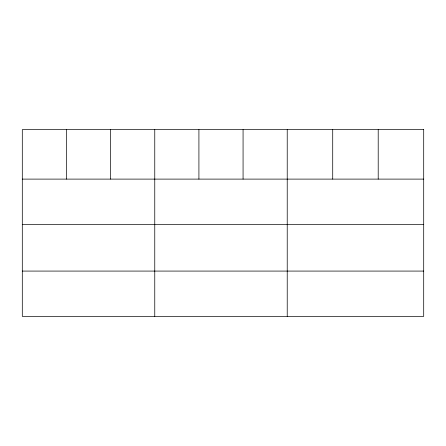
<?xml version="1.0" encoding="UTF-8"?>
<svg xmlns="http://www.w3.org/2000/svg" width="446" height="446" viewBox="0 0 446 446"><rect width="100%" height="100%" fill="white"/><g stroke="black" fill="none" stroke-linecap="round" stroke-linejoin="round"><path stroke-width="0.67" d="M22.3 179.108L423.7 179.108M22.3 224.405L423.7 224.405M22.3 271.079L423.7 271.079M378.208 129.624L378.208 179.108M332.716 129.624L332.716 179.108M287.224 129.624L287.224 316.376M243.07 129.624L243.07 179.108M198.916 129.624L198.916 179.108M154.762 129.624L154.762 316.376M110.608 129.624L110.608 179.108M66.454 129.624L66.454 179.108M423.7 129.624L22.3 129.624L22.3 316.376L423.7 316.376L423.7 129.624"/></g></svg>
